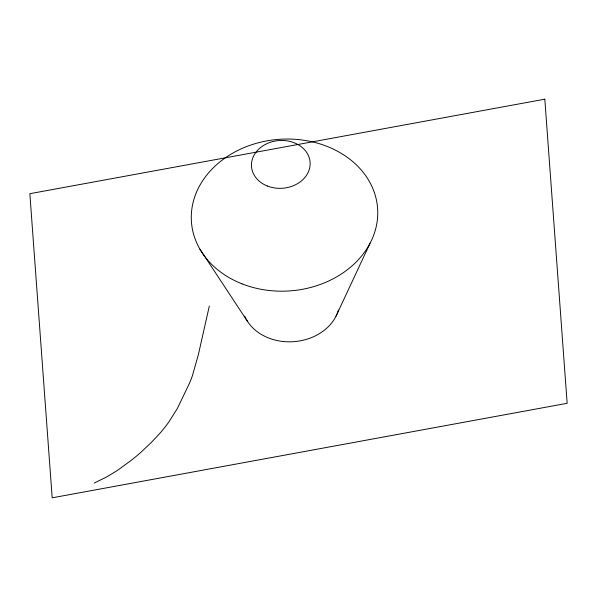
<?xml version="1.0" encoding="UTF-8"?>
<svg xmlns="http://www.w3.org/2000/svg" width="597" height="597" viewBox="0 0 597 597"><rect width="100%" height="100%" fill="white"/><g stroke="black" fill="none" stroke-linecap="round" stroke-linejoin="round"><path stroke-width="0.9" d="M209.338 305.977L198.383 354.581L192.435 375.603A255.374 146.996 -13.5 0 1 189.51 383.147L177.436 408.37L168.832 422.027A265.068 152.571 -13.5 0 1 165.451 426.564L162.668 430.056A140.683 80.976 -13.5 0 1 160.287 432.84L155.392 438.205A242.449 139.556 -13.5 0 1 150.384 443.347L141.183 452.048A176.906 101.826 -13.5 0 1 131.743 459.936L119.363 469.048A97.318 56.021 -13.5 0 1 116.296 471.145L106.37 477.093L94.222 483.077M335.999 316.231L369.968 243.442M199.928 249.18L247.68 321.664M338.439 310.089A48.939 39.842 -4.2 0 1 293.321 341.708A48.939 39.842 -4.2 0 1 244.718 316.194M544.815 99.184L29.85 193.697L52.185 497.816L567.15 403.303L544.815 99.184M241.957 283.821A93.326 75.976 -4.2 0 0 377.647 209.047A93.326 75.976 -4.2 0 0 233.957 152.466A93.326 75.976 -4.2 0 0 241.957 283.821M267.404 186.025A29.365 23.91 -4.2 0 0 310.104 162.488A29.365 23.91 -4.2 0 0 264.881 144.683A29.365 23.91 -4.2 0 0 267.404 186.025"/></g></svg>
